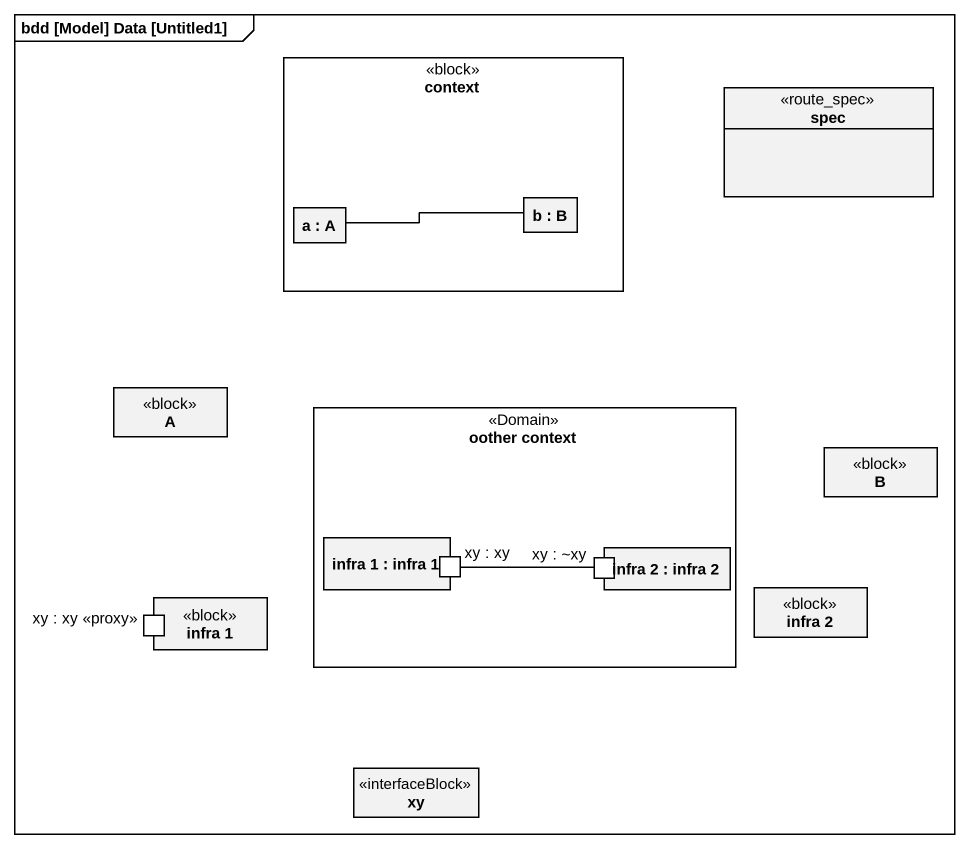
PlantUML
@startuml
mainframe bdd [Model] Data [Untitled1]
allowmixing
hide circle
hide empty members
rectangle context <<block>> {
  rectangle "a : A" as a
  rectangle "b : B" as b
}
class spec <<route_spec>>
class A <<block>>
rectangle "oother context" as oother_context <<Domain>> {
  rectangle "infra 1 : infra 1" as infra_1_2 {
    port "xy : xy" as xy_xy
  }
  rectangle "infra 2 : infra 2" as infra_2 {
    port "xy : ~xy" as xy_xy_2
  }
}
class B <<block>>
rectangle "infra 1" as infra_1 <<block>> {
  port "xy : xy <<proxy>>" as xy_xy_proxy
}
class "infra 2" as infra_2_2 <<block>>
class xy <<interfaceBlock>>
a -right- b
xy_xy -right- xy_xy_2
@enduml
